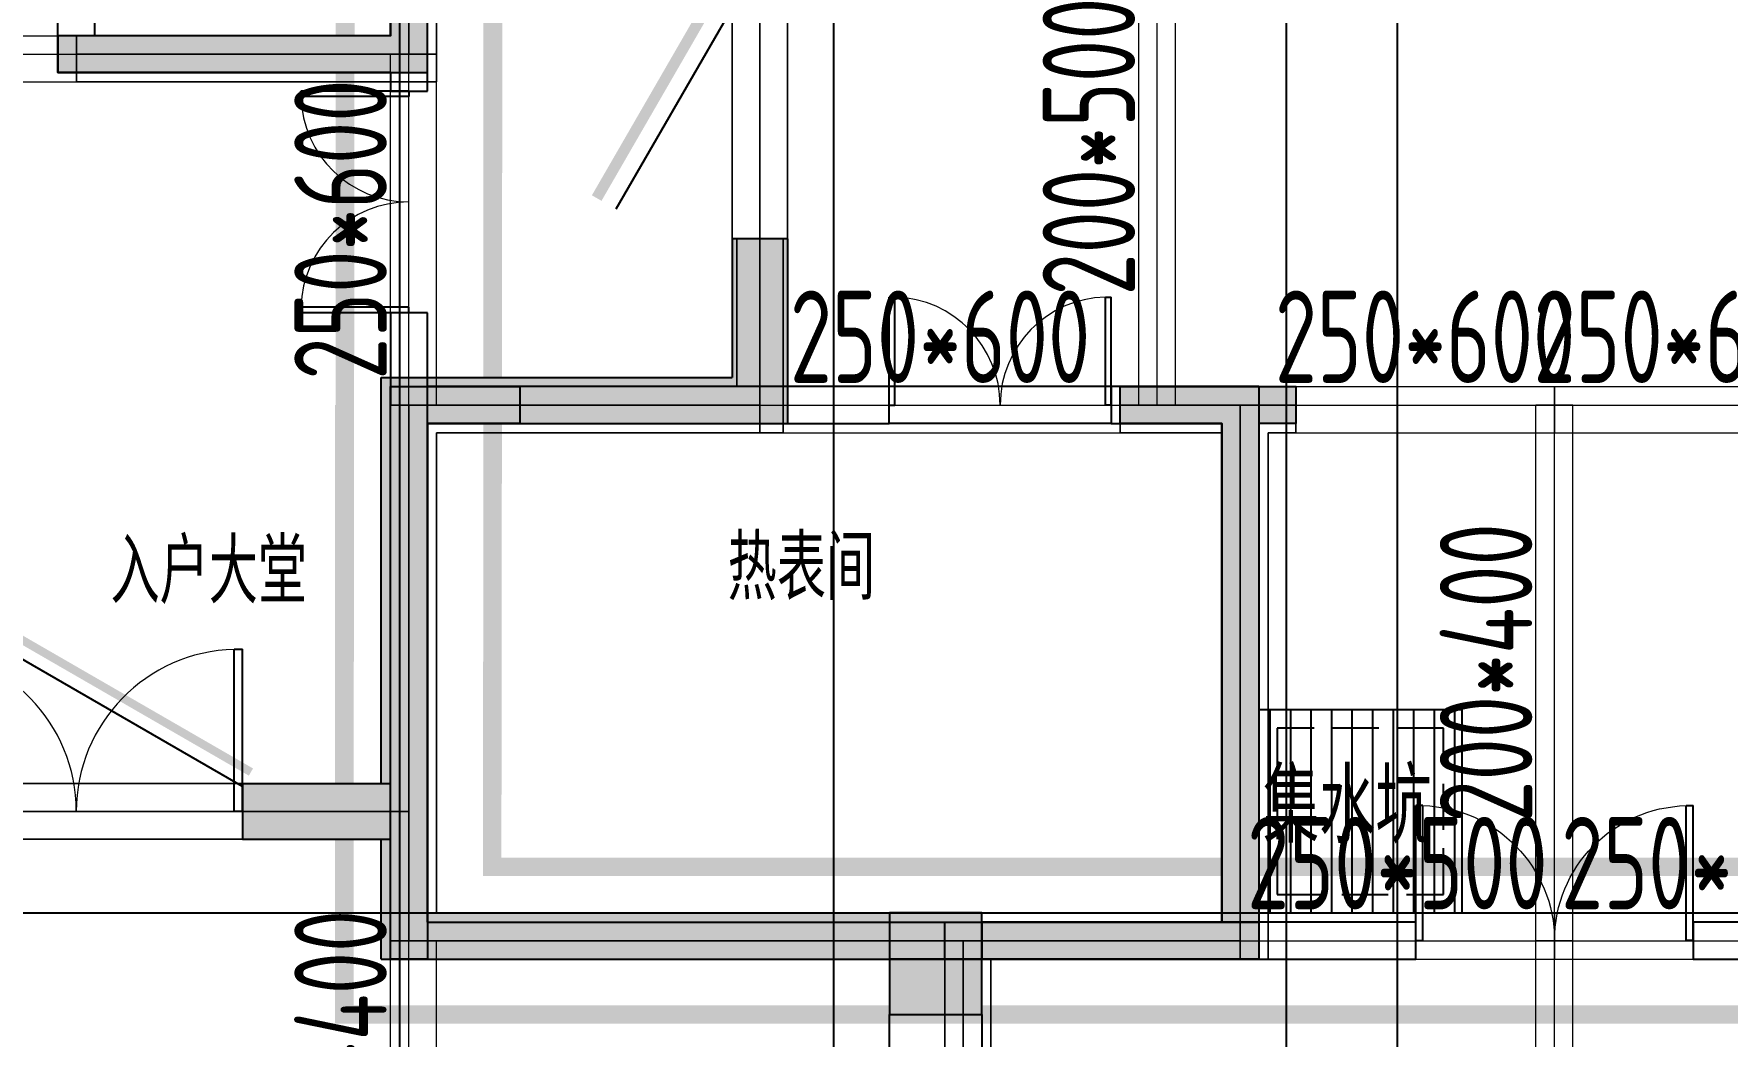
# Model space of a CAD drawing. Extents: x 369444 to 684549, y -549309 to 575337.
# Drawn here: x 575844 to 585009, y 454590 to 460017 of the extents above; entities that cross this region are included whole.
import ezdxf

# ---------------------------------------------------------------- set-up
doc = ezdxf.new("R2010")
doc.units = 0
doc.header["$LTSCALE"] = 1000
doc.header["$MEASUREMENT"] = 0
doc.linetypes.add('__DASH', pattern=[0.35, 0.25, -0.1])
doc.linetypes.add('DASH', pattern=[0.35, 0.25, -0.1])
for name, color, linetype, lineweight, true_color in [('-1-0-1', 7, 'Continuous', 0, 0xc0c0c0), ('-1-1-2', 7, 'Continuous', 0, 0xc0c0c0), ('-2-0-1', 1, 'Continuous', 0, 0xff0000), ('-2-1-2', 9, 'Continuous', 0, 0x808080), ('1-6-1', 7, 'Continuous', 0, 0x55ff55), ('1-6-2', 7, 'Continuous', 0, 0x55ff55), ('12-6-1', 4, 'Continuous', 0, 0x00ffff), ('12-6-2', 4, 'Continuous', 0, 0x00ffff), ('12-6-5', 4, 'Continuous', 0, 0x00ffff)]:
    doc.layers.add(name, color=color, linetype=linetype, lineweight=lineweight, true_color=true_color)
for name, color, linetype in [('A-WALL-HATCH', 8, 'Continuous'), ('COLUMN', 9, 'Continuous'), ('DOTE', 1, 'Continuous'), ('PUB_HATCH', 8, 'Continuous'), ('SURFACE', 6, 'Continuous'), ('WALL', 9, 'Continuous'), ('WINDOW', 4, 'Continuous'), ('房间名称', 72, 'Continuous'), ('砼墙', 151, 'Continuous'), ('防火分区线', 7, 'Continuous'), ('集水坑图层', 125, 'Continuous')]:
    doc.layers.add(name, color=color, linetype=linetype)
doc.styles.add('HNSJY', font='hnsjy-07.shx', dxfattribs={"width": 0.8, "bigfont": 'hnsjy-hz.shx'})
doc.styles.add('yjkcad', font='yjkeng.shx', dxfattribs={"width": 0.7, "height": 250, "bigfont": 'yjkchn.shx'})

# ---------------------------------------------------------------- blocks, each defined once
blk = doc.blocks.new('$DorLib2D$00000002')
for p, q in [((-0.5, 0), (-0.5, 0.4875)), ((-0.475, 0.4875), (-0.5, 0.4875)), ((-0.475, 0), (-0.475, 0.4875)), ((0.475, 0), (0.475, 0.4875)), ((0.475, 0.4875), (0.5, 0.4875)), ((0.5, 0), (0.5, 0.4875)), ((-0.5, 0), (-0.475, 0)), ((0.5, 0), (0.475, 0))]:
    blk.add_line(p, q)
at = {"lineweight": 13}
for centre, start, end in [((-0.4875, 0), 0, 88.5307), ((0.4875, 0), 91.4693, 180)]:
    blk.add_arc(centre, 0.4875, start, end, dxfattribs=at)
blk = doc.blocks.new('_FZH')
blk.add_lwpolyline([(-0.5, -0.5), (0.5, -0.5), (0.5, 0.5), (-0.5, 0.5)], close=True)
at = {"layer": 'PUB_HATCH'}
blk.add_solid([(-0.5, -0.5), (0.5, -0.5), (-0.5, 0.5), (0.5, 0.5)], dxfattribs=at)
blk = doc.blocks.new('$DorLib2D$00000191')
at = {"layer": 'WINDOW', "color": 0}
blk.add_line((-0.5, 0.15), (0.366, 0.65), dxfattribs=at)
at = {"layer": 'WINDOW', "color": 0, "const_width": 0.05}
blk.add_lwpolyline([(-0.55, 0.2366), (0.316, 0.7366)], dxfattribs=at)
blk = doc.blocks.new('$DorLib2D$00000194')
at = {"color": 0}
blk.add_line((-0.5, 0.075), (0.366, 0.575), dxfattribs=at)
at = {"color": 0, "const_width": 0.025}
blk.add_lwpolyline([(-0.525, 0.1183), (0.341, 0.6183)], dxfattribs=at)

msp = doc.modelspace()

# ---------------------------------------------------------------- hatches: boundary and pattern name
at = {"layer": 'A-WALL-HATCH'}
msp.add_hatch(color=256, dxfattribs=at).paths.add_polyline_path([(580474.6, 454707), (580974.6, 454707), (580974.6, 455257), (580474.6, 455257)])
at = {"layer": 'PUB_HATCH'}
for points in [[(579924.6, 457907), (579924.6, 458907), (579624.6, 458907), (579624.6, 458157)], [(577807.9, 455807), (577974.6, 455807), (577974.6, 457907), (577724.6, 458157), (577724.6, 455957)], [(577724.6, 458157), (577974.6, 457907), (579924.6, 457907), (579624.6, 458157)], [(577724.6, 455957), (576974.2, 455957), (576974.2, 455657), (577724.6, 455657), (577807.9, 455807)], [(577724.6, 455007), (577974.6, 455257), (577974.6, 455807), (577807.9, 455807), (577724.6, 455657)], [(577974.6, 455257), (577724.6, 455007), (580724.6, 455007), (580974.6, 455257)], [(580724.6, 455007), (580974.6, 455007), (580974.6, 455257)]]:
    msp.add_hatch(color=256, dxfattribs=at).paths.add_polyline_path(points)
at = {"layer": 'SURFACE'}
h = msp.add_hatch(color=8, dxfattribs=at)
h.dxf.hatch_style = 1
h.paths.add_polyline_path([(575974.5, 460007), (575974.5, 459807), (577974.5, 459807), (577974.5, 460507), (578174.5, 460507), (578174.5, 460907), (577774.5, 460907), (577774.5, 460507), (577774.5, 460007)])
h = msp.add_hatch(color=8, dxfattribs=at)
h.dxf.hatch_style = 1
h.paths.add_polyline_path([(578474.5, 458107), (578474.5, 457907), (577974.5, 457907), (577974.5, 455007), (577774.5, 455007), (577774.5, 458107)])
h = msp.add_hatch(color=8, dxfattribs=at)
h.dxf.hatch_style = 1
h.paths.add_polyline_path([(582274.5, 458107), (582674.5, 458107), (582674.5, 457907), (582474.5, 457907), (582474.5, 455007), (580774.5, 455007), (580774.5, 455207), (582274.5, 455207), (582274.5, 457907), (581724.5, 457907), (581724.5, 458107)])
at = {"layer": 'WINDOW'}
h = msp.add_hatch(dxfattribs=at)
h.set_pattern_fill('ANSI31', color=8, scale=70, angle=45)
h.set_pattern_definition([(90, (262829.13, -154073.47), (-111.125, 2e-14), [])])
h.paths.add_polyline_path([(583574.5, 455257), (582474.5, 455257), (582474.5, 456357), (583574.5, 456357)])

# ---------------------------------------------------------------- linework, layer by layer
at = {"layer": '-1-0-1', "color": 0}
for p in [(576074.3, 459906.9, -3600), (577874.3, 459906.9, -3600), (579774.2, 458907.2, -3600), (577874.3, 458006.9, -3600), (578474.3, 458006.9, -3600), (579774.2, 458006.9, -3600), (581724.3, 458006.9, -3600), (581924.3, 458006.9, -3600), (582374.3, 458006.9, -3600), (582674.3, 458006.9, -3600), (584074.3, 458006.9, -3600), (582374.3, 457056.9, -3600), (577874.3, 455807.2, -3600), (582374.3, 455806.9, -3600), (577874.3, 455106.9, -3600), (580874.3, 455106.9, -3600), (582374.3, 455106.9, -3600), (584074.3, 455106.9, -3600)]:
    msp.add_point(p, dxfattribs=at)
at = {"layer": '-1-1-2', "color": 0}
for p, q in [((576074.3, 459906.9, -3600), (576074.3, 459906.9)), ((577874.3, 459906.9, -3600), (577874.3, 459906.9)), ((579774.2, 458907.2, -3600), (579774.2, 458907.2)), ((577874.3, 458006.9, -3600), (577874.3, 458006.9)), ((578474.3, 458006.9, -3600), (578474.3, 458006.9)), ((579774.2, 458006.9, -3600), (579774.2, 458006.9)), ((581724.3, 458006.9, -3600), (581724.3, 458006.9)), ((581924.3, 458006.9, -3600), (581924.3, 458006.9)), ((582374.3, 458006.9, -3600), (582374.3, 458006.9)), ((582674.3, 458006.9, -3600), (582674.3, 458006.9)), ((584074.3, 458006.9, -3600), (584074.3, 458006.9)), ((582374.3, 457056.9, -3600), (582374.3, 457056.9)), ((577874.3, 455807.2, -3600), (577874.3, 455807.2)), ((582374.3, 455806.9, -3600), (582374.3, 455806.9)), ((577874.3, 455106.9, -3600), (577874.3, 455106.9)), ((580874.3, 455106.9, -3600), (580874.3, 455106.9)), ((582374.3, 455106.9, -3600), (582374.3, 455106.9)), ((584074.3, 455106.9, -3600), (584074.3, 455106.9))]:
    msp.add_line(p, q, dxfattribs=at)
at = {"layer": '-2-0-1', "color": 0}
for p, q in [((577874.3, 459906.9, -3600), (577874.3, 460806.9, -3600)), ((579774.2, 458907.2, -3600), (579774.2, 460806.9, -3600)), ((581924.3, 458006.9, -3600), (581924.3, 460806.9, -3600)), ((574274.3, 459906.9, -3600), (576074.3, 459906.9, -3600)), ((576074.3, 459906.9, -3600), (577874.3, 459906.9, -3600)), ((577874.3, 458006.9, -3600), (577874.3, 459906.9, -3600)), ((579774.2, 458006.9, -3600), (579774.2, 458907.2, -3600)), ((577874.3, 455807.2, -3600), (577874.3, 458006.9, -3600)), ((577874.3, 458006.9, -3600), (578474.3, 458006.9, -3600)), ((578474.3, 458006.9, -3600), (579774.2, 458006.9, -3600)), ((579774.2, 458006.9, -3600), (581724.3, 458006.9, -3600)), ((581724.3, 458006.9, -3600), (581924.3, 458006.9, -3600)), ((581924.3, 458006.9, -3600), (582374.3, 458006.9, -3600)), ((582374.3, 458006.9, -3600), (582674.3, 458006.9, -3600)), ((582374.3, 457056.9, -3600), (582374.3, 458006.9, -3600)), ((582674.3, 458006.9, -3600), (584074.3, 458006.9, -3600)), ((584074.3, 455106.9, -3600), (584074.3, 458006.9, -3600)), ((584074.3, 458006.9, -3600), (585474.3, 458006.9, -3600)), ((582374.3, 455806.9, -3600), (582374.3, 457056.9, -3600)), ((574274.3, 455807.2, -3600), (577874.3, 455807.2, -3600)), ((577874.3, 455106.9, -3600), (577874.3, 455807.2, -3600)), ((582374.3, 455106.9, -3600), (582374.3, 455806.9, -3600)), ((577874.3, 455106.9, -3600), (580874.3, 455106.9, -3600)), ((577874.3, 453806.9, -3600), (577874.3, 455106.9, -3600)), ((580874.3, 455106.9, -3600), (582374.3, 455106.9, -3600)), ((580874.3, 453806.9, -3600), (580874.3, 455106.9, -3600)), ((582374.3, 455106.9, -3600), (584074.3, 455106.9, -3600)), ((584074.3, 455106.9, -3600), (585774.3, 455106.9, -3600)), ((584074.3, 450456.9, -3600), (584074.3, 455106.9, -3600))]:
    msp.add_line(p, q, dxfattribs=at)
at = {"layer": '-2-1-2', "color": 0}
for p, q in [((577874.3, 459906.9), (577874.3, 460806.9)), ((579774.2, 458907.2), (579774.2, 460806.9)), ((581924.3, 458006.9), (581924.3, 460806.9)), ((574274.3, 459906.9), (576074.3, 459906.9)), ((576074.3, 459906.9), (577874.3, 459906.9)), ((577874.3, 458006.9), (577874.3, 459906.9)), ((579774.2, 458006.9), (579774.2, 458907.2)), ((577874.3, 455807.2), (577874.3, 458006.9)), ((577874.3, 458006.9), (578474.3, 458006.9)), ((578474.3, 458006.9), (579774.2, 458006.9)), ((579774.2, 458006.9), (581724.3, 458006.9)), ((581724.3, 458006.9), (581924.3, 458006.9)), ((581924.3, 458006.9), (582374.3, 458006.9)), ((582374.3, 458006.9), (582674.3, 458006.9)), ((582374.3, 457056.9), (582374.3, 458006.9)), ((582674.3, 458006.9), (584074.3, 458006.9)), ((584074.3, 455106.9), (584074.3, 458006.9)), ((584074.3, 458006.9), (585474.3, 458006.9)), ((582374.3, 455806.9), (582374.3, 457056.9)), ((574274.3, 455807.2), (577874.3, 455807.2)), ((577874.3, 455106.9), (577874.3, 455807.2)), ((582374.3, 455106.9), (582374.3, 455806.9)), ((577874.3, 455106.9), (580874.3, 455106.9)), ((577874.3, 453806.9), (577874.3, 455106.9)), ((580874.3, 455106.9), (582374.3, 455106.9)), ((580874.3, 453806.9), (580874.3, 455106.9)), ((582374.3, 455106.9), (584074.3, 455106.9)), ((584074.3, 455106.9), (585774.3, 455106.9)), ((584074.3, 450456.9), (584074.3, 455106.9))]:
    msp.add_line(p, q, dxfattribs=at)
at = {"layer": '1-6-1', "color": 0}
for p, q in [((579624.2, 460906.9, -3600), (579624.2, 458907.2, -3600)), ((579624.2, 458907.2), (579624.2, 460906.9)), ((577774.3, 460806.9, -3600), (577774.3, 460006.9, -3600)), ((577774.3, 460006.9), (577774.3, 460806.9)), ((578024.3, 460806.9), (578024.3, 459756.9)), ((578024.3, 459756.9, -3600), (578024.3, 460806.9, -3600)), ((579924.2, 460656.9), (579924.2, 458907.2)), ((579924.2, 458907.2, -3600), (579924.2, 460656.9, -3600)), ((576074.3, 460006.9, -3600), (576074.3, 460006.9)), ((577774.3, 460006.9, -3600), (576074.3, 460006.9, -3600)), ((576074.3, 460006.9), (577774.3, 460006.9)), ((576074.3, 460006.9, -3600), (576074.3, 459756.9, -3600)), ((576074.3, 460006.9), (576074.3, 460006.9, -3600)), ((576074.3, 459756.9), (576074.3, 460006.9)), ((577774.3, 460006.9), (577774.3, 460006.9, -3600)), ((577774.3, 460006.9, -3600), (577774.3, 460006.9)), ((576074.3, 459756.9), (576074.3, 459756.9, -3600)), ((578024.3, 459756.9), (576074.3, 459756.9)), ((576074.3, 459756.9, -3600), (578024.3, 459756.9, -3600)), ((576074.3, 459756.9, -3600), (576074.3, 459756.9)), ((578024.3, 459756.9, -3600), (578024.3, 459756.9)), ((578024.3, 459756.9), (578024.3, 459756.9, -3600)), ((579624.2, 458907.2, -3600), (579624.2, 458907.2)), ((579649.2, 458907.2, -3600), (579649.2, 458106.9, -3600)), ((579649.2, 458907.2), (579649.2, 458907.2, -3600)), ((579649.2, 458106.9), (579649.2, 458907.2)), ((579899.2, 458907.2), (579899.2, 457856.9)), ((579899.2, 458907.2, -3600), (579899.2, 458907.2)), ((579899.2, 457856.9, -3600), (579899.2, 458907.2, -3600)), ((579924.2, 458907.2), (579924.2, 458907.2, -3600)), ((577774.3, 458106.9, -8700), (577774.3, 455957.2, -8700)), ((577774.3, 458106.9, -5100), (577774.3, 458106.9, -8700)), ((577774.3, 455957.2, -5100), (577774.3, 458106.9, -5100)), ((577774.3, 458106.9, -3600), (577774.3, 458106.9)), ((578474.3, 458106.9, -3600), (577774.3, 458106.9, -3600)), ((577774.3, 458106.9), (578474.3, 458106.9)), ((578474.3, 458106.9, -3600), (578474.3, 458106.9)), ((579649.2, 458106.9, -3600), (578474.3, 458106.9, -3600)), ((578474.3, 458106.9), (579649.2, 458106.9)), ((578474.3, 458106.9), (578474.3, 458106.9, -3600)), ((579649.2, 458106.9, -3600), (579649.2, 458106.9)), ((579649.2, 458106.9), (579649.2, 458106.9, -3600)), ((581724.3, 458106.9, -3600), (581724.3, 458106.9)), ((581924.3, 458106.9, -3600), (581724.3, 458106.9, -3600)), ((581724.3, 458106.9), (581924.3, 458106.9)), ((581724.3, 458106.9, -3600), (581724.3, 457856.9, -3600)), ((581724.3, 458106.9), (581724.3, 458106.9, -3600)), ((581724.3, 457856.9), (581724.3, 458106.9)), ((581924.3, 458106.9, -3600), (581924.3, 458106.9)), ((582374.3, 458106.9, -3600), (581924.3, 458106.9, -3600)), ((581924.3, 458106.9), (582374.3, 458106.9)), ((581924.3, 458106.9), (581924.3, 458106.9, -3600)), ((582374.3, 458106.9), (582374.3, 458106.9, -3600)), ((582374.3, 458106.9, -3600), (582374.3, 458106.9)), ((582674.3, 458106.9, -3600), (582374.3, 458106.9, -3600)), ((582374.3, 458106.9), (582674.3, 458106.9)), ((582674.3, 458106.9), (582674.3, 458106.9, -3600)), ((582674.3, 458106.9, -3600), (582674.3, 458106.9)), ((582674.3, 457856.9, -3600), (582674.3, 458106.9, -3600)), ((582674.3, 458106.9), (582674.3, 457856.9)), ((578024.3, 457856.9, -5100), (578024.3, 455807.2, -5100)), ((578024.3, 457856.9, -8700), (578024.3, 457856.9, -5100)), ((578024.3, 455807.2, -8700), (578024.3, 457856.9, -8700)), ((578024.3, 457856.9), (578024.3, 457856.9, -3600)), ((578474.3, 457856.9), (578024.3, 457856.9)), ((578024.3, 457856.9, -3600), (578474.3, 457856.9, -3600)), ((578474.3, 457856.9), (578474.3, 457856.9, -3600)), ((579899.2, 457856.9), (578474.3, 457856.9)), ((578474.3, 457856.9, -3600), (579899.2, 457856.9, -3600)), ((578474.3, 457856.9, -3600), (578474.3, 457856.9)), ((579899.2, 457856.9), (579899.2, 457856.9, -3600)), ((579899.2, 457856.9, -3600), (579899.2, 457856.9)), ((581724.3, 457856.9), (581724.3, 457856.9, -3600)), ((581924.3, 457856.9), (581724.3, 457856.9)), ((581724.3, 457856.9, -3600), (581924.3, 457856.9, -3600)), ((581724.3, 457856.9, -3600), (581724.3, 457856.9)), ((581924.3, 457856.9), (581924.3, 457856.9, -3600)), ((582274.3, 457856.9), (581924.3, 457856.9)), ((581924.3, 457856.9, -3600), (582274.3, 457856.9, -3600)), ((581924.3, 457856.9, -3600), (581924.3, 457856.9)), ((582274.3, 457856.9, -3600), (582274.3, 457856.9)), ((582274.3, 457856.9, -3600), (582274.3, 457056.9, -3600)), ((582274.3, 457856.9), (582274.3, 457856.9, -3600)), ((582274.3, 457056.9), (582274.3, 457856.9)), ((582524.3, 457856.9), (582524.3, 457856.9, -3600)), ((582674.3, 457856.9), (582524.3, 457856.9)), ((582524.3, 457856.9, -3600), (582674.3, 457856.9, -3600)), ((582524.3, 457856.9), (582524.3, 457056.9)), ((582524.3, 457856.9, -3600), (582524.3, 457856.9)), ((582524.3, 457056.9, -3600), (582524.3, 457856.9, -3600)), ((582674.3, 457856.9, -3600), (582674.3, 457856.9)), ((582674.3, 457856.9), (582674.3, 457856.9, -3600)), ((582274.3, 457056.9, -3600), (582274.3, 455806.9, -3600)), ((582274.3, 457056.9), (582274.3, 457056.9, -3600)), ((582274.3, 455806.9), (582274.3, 457056.9)), ((582274.3, 457056.9, -3600), (582274.3, 457056.9)), ((582524.3, 457056.9), (582524.3, 455806.9)), ((582524.3, 457056.9, -3600), (582524.3, 457056.9)), ((582524.3, 455806.9, -3600), (582524.3, 457056.9, -3600)), ((582524.3, 457056.9), (582524.3, 457056.9, -3600)), ((577774.3, 455957.2, -3600), (574124.3, 455957.2, -3600)), ((574124.3, 455957.2), (577774.3, 455957.2)), ((577774.3, 455957.2), (577774.3, 455957.2, -3600)), ((577774.3, 455957.2, -8700), (577774.3, 455957.2, -5100)), ((578024.3, 455807.2, -5100), (578024.3, 455807.2, -8700)), ((578024.3, 455807.2), (578024.3, 455256.9)), ((578024.3, 455807.2, -3600), (578024.3, 455807.2)), ((578024.3, 455256.9, -3600), (578024.3, 455807.2, -3600)), ((582274.3, 455806.9, -3600), (582274.3, 455806.9)), ((582274.3, 455806.9, -3600), (582274.3, 455256.9, -3600)), ((582274.3, 455806.9), (582274.3, 455806.9, -3600)), ((582274.3, 455256.9), (582274.3, 455806.9)), ((582524.3, 455806.9), (582524.3, 455806.9, -3600)), ((582524.3, 455806.9), (582524.3, 455006.9)), ((582524.3, 455806.9, -3600), (582524.3, 455806.9)), ((582524.3, 455006.9, -3600), (582524.3, 455806.9, -3600)), ((577774.3, 455657.2), (574424.3, 455657.2)), ((574424.3, 455657.2, -3600), (577774.3, 455657.2, -3600)), ((577774.3, 455657.2, -3600), (577774.3, 455657.2)), ((577774.3, 455657.2, -3600), (577774.3, 455006.9, -3600)), ((577774.3, 455657.2), (577774.3, 455657.2, -3600)), ((577774.3, 455006.9), (577774.3, 455657.2)), ((578024.3, 455256.9, -3600), (578024.3, 455256.9)), ((580874.3, 455256.9, -3600), (578024.3, 455256.9, -3600)), ((578024.3, 455256.9), (580874.3, 455256.9)), ((578024.3, 455256.9), (578024.3, 455256.9, -3600)), ((580874.3, 455256.9), (580874.3, 455256.9, -3600)), ((580874.3, 455256.9, -3600), (580874.3, 455256.9)), ((582274.3, 455256.9, -3600), (580874.3, 455256.9, -3600)), ((580874.3, 455256.9), (582274.3, 455256.9)), ((582274.3, 455256.9), (582274.3, 455256.9, -3600)), ((582274.3, 455256.9, -3600), (582274.3, 455256.9)), ((577774.3, 455006.9), (577774.3, 455006.9, -3600)), ((580774.3, 455006.9), (577774.3, 455006.9)), ((577774.3, 455006.9, -3600), (580774.3, 455006.9, -3600)), ((577774.3, 455006.9, -3600), (577774.3, 455006.9)), ((580774.3, 455006.9, -3600), (580774.3, 453806.9, -3600)), ((580774.3, 455006.9), (580774.3, 455006.9, -3600)), ((580774.3, 453806.9), (580774.3, 455006.9)), ((580774.3, 455006.9, -3600), (580774.3, 455006.9)), ((581024.3, 455006.9), (581024.3, 453806.9)), ((581024.3, 455006.9, -3600), (581024.3, 455006.9)), ((581024.3, 453806.9, -3600), (581024.3, 455006.9, -3600)), ((581024.3, 455006.9), (581024.3, 455006.9, -3600)), ((582524.3, 455006.9), (581024.3, 455006.9)), ((581024.3, 455006.9, -3600), (582524.3, 455006.9, -3600)), ((582524.3, 455006.9, -3600), (582524.3, 455006.9)), ((582524.3, 455006.9), (582524.3, 455006.9, -3600))]:
    msp.add_line(p, q, dxfattribs=at)
at = {"layer": '1-6-2', "color": 0}
for p, q in [((577874.3, 460806.9), (577874.3, 459906.9)), ((577874.3, 459906.9, -3600), (577874.3, 460806.9, -3600)), ((579774.2, 460806.9), (579774.2, 458907.2)), ((579774.2, 458907.2, -3600), (579774.2, 460806.9, -3600)), ((576074.3, 459906.9), (576074.3, 459906.9, -3600)), ((577874.3, 459906.9), (576074.3, 459906.9)), ((576074.3, 459906.9, -3600), (577874.3, 459906.9, -3600)), ((577874.3, 459906.9, -3600), (577874.3, 459906.9)), ((577874.3, 459906.9), (577874.3, 459906.9, -3600)), ((579774.2, 458907.2), (579774.2, 458006.9)), ((579774.2, 458907.2, -3600), (579774.2, 458907.2)), ((579774.2, 458006.9, -3600), (579774.2, 458907.2, -3600)), ((579774.2, 458907.2), (579774.2, 458907.2, -3600)), ((577874.3, 458006.9, -5100), (577874.3, 455807.2, -5100)), ((577874.3, 458006.9, -8700), (577874.3, 458006.9, -5100)), ((577874.3, 455807.2, -8700), (577874.3, 458006.9, -8700)), ((577874.3, 458006.9), (577874.3, 458006.9, -3600)), ((578474.3, 458006.9), (577874.3, 458006.9)), ((577874.3, 458006.9, -3600), (578474.3, 458006.9, -3600)), ((578474.3, 458006.9), (578474.3, 458006.9, -3600)), ((579774.2, 458006.9), (578474.3, 458006.9)), ((578474.3, 458006.9, -3600), (579774.2, 458006.9, -3600)), ((578474.3, 458006.9, -3600), (578474.3, 458006.9)), ((579774.2, 458006.9), (579774.2, 458006.9, -3600)), ((579774.2, 458006.9, -3600), (579774.2, 458006.9)), ((581724.3, 458006.9), (581724.3, 458006.9, -3600)), ((581924.3, 458006.9), (581724.3, 458006.9)), ((581724.3, 458006.9, -3600), (581924.3, 458006.9, -3600)), ((581924.3, 458006.9), (581924.3, 458006.9, -3600)), ((582374.3, 458006.9), (581924.3, 458006.9)), ((581924.3, 458006.9, -3600), (582374.3, 458006.9, -3600)), ((581924.3, 458006.9, -3600), (581924.3, 458006.9)), ((582374.3, 458006.9, -3600), (582374.3, 458006.9)), ((582374.3, 458006.9), (582374.3, 458006.9, -3600)), ((582674.3, 458006.9), (582374.3, 458006.9)), ((582374.3, 458006.9, -3600), (582674.3, 458006.9, -3600)), ((582374.3, 458006.9), (582374.3, 457056.9)), ((582374.3, 458006.9, -3600), (582374.3, 458006.9)), ((582374.3, 457056.9, -3600), (582374.3, 458006.9, -3600)), ((582674.3, 458006.9, -3600), (582674.3, 458006.9)), ((582374.3, 457056.9), (582374.3, 455806.9)), ((582374.3, 457056.9, -3600), (582374.3, 457056.9)), ((582374.3, 455806.9, -3600), (582374.3, 457056.9, -3600)), ((582374.3, 457056.9), (582374.3, 457056.9, -3600)), ((577874.3, 455807.2), (574274.3, 455807.2)), ((574274.3, 455807.2, -3600), (577874.3, 455807.2, -3600)), ((577874.3, 455807.2, -3600), (577874.3, 455807.2)), ((577874.3, 455807.2, -5100), (577874.3, 455807.2, -8700)), ((577874.3, 455807.2), (577874.3, 455106.9)), ((577874.3, 455807.2, -3600), (577874.3, 455807.2)), ((577874.3, 455106.9, -3600), (577874.3, 455807.2, -3600)), ((582374.3, 455806.9), (582374.3, 455806.9, -3600)), ((582374.3, 455806.9), (582374.3, 455106.9)), ((582374.3, 455806.9, -3600), (582374.3, 455806.9)), ((582374.3, 455106.9, -3600), (582374.3, 455806.9, -3600)), ((577874.3, 455106.9), (577874.3, 455106.9, -3600)), ((580874.3, 455106.9), (577874.3, 455106.9)), ((577874.3, 455106.9, -3600), (580874.3, 455106.9, -3600)), ((577874.3, 455106.9), (577874.3, 455106.9, -3600)), ((580874.3, 455106.9), (580874.3, 453806.9)), ((580874.3, 455106.9, -3600), (580874.3, 455106.9)), ((580874.3, 453806.9, -3600), (580874.3, 455106.9, -3600)), ((580874.3, 455106.9, -3600), (580874.3, 455106.9)), ((580874.3, 455106.9), (580874.3, 455106.9, -3600)), ((582374.3, 455106.9), (580874.3, 455106.9)), ((580874.3, 455106.9, -3600), (582374.3, 455106.9, -3600)), ((582374.3, 455106.9, -3600), (582374.3, 455106.9)), ((582374.3, 455106.9), (582374.3, 455106.9, -3600))]:
    msp.add_line(p, q, dxfattribs=at)
at = {"layer": '12-6-1', "color": 0}
for p, q in [((581824.3, 458006.9), (581824.3, 460806.9)), ((581824.3, 458006.9, -500), (581824.3, 460806.9, -500)), ((582024.3, 458006.9), (582024.3, 460806.9)), ((582024.3, 458006.9, -500), (582024.3, 460806.9, -500)), ((574274.3, 460006.9), (576074.3, 460006.9)), ((574274.3, 460006.9, -400), (576074.3, 460006.9, -400)), ((576074.3, 460006.9), (576074.3, 459756.9)), ((576074.3, 460006.9, -400), (576074.3, 460006.9)), ((576074.3, 459756.9, -400), (576074.3, 460006.9, -400)), ((577774.3, 459906.9), (578024.3, 459906.9)), ((577774.3, 459906.9, -600), (577774.3, 459906.9)), ((578024.3, 459906.9, -600), (577774.3, 459906.9, -600)), ((577774.3, 458006.9), (577774.3, 459906.9)), ((577774.3, 458006.9, -600), (577774.3, 459906.9, -600)), ((578024.3, 459906.9), (578024.3, 459906.9, -600)), ((578024.3, 458006.9), (578024.3, 459906.9)), ((578024.3, 458006.9, -600), (578024.3, 459906.9, -600)), ((574274.3, 459756.9), (576074.3, 459756.9)), ((574274.3, 459756.9, -400), (576074.3, 459756.9, -400)), ((576074.3, 459756.9), (576074.3, 459756.9, -400)), ((579774.2, 458106.9, -5100), (579774.2, 457856.9, -5100)), ((579774.2, 458106.9, -5700), (579774.2, 458106.9, -5100)), ((579774.2, 457856.9, -5700), (579774.2, 458106.9, -5700)), ((579774.2, 458106.9, -5100), (581724.3, 458106.9, -5100)), ((579774.2, 458106.9, -5700), (581724.3, 458106.9, -5700)), ((581724.3, 458106.9, -5100), (581724.3, 457856.9, -5100)), ((581724.3, 458106.9, -5700), (581724.3, 458106.9, -5100)), ((581724.3, 457856.9, -5700), (581724.3, 458106.9, -5700)), ((582674.3, 458106.9), (582674.3, 457856.9)), ((582674.3, 458106.9, -600), (582674.3, 458106.9)), ((582674.3, 457856.9, -600), (582674.3, 458106.9, -600)), ((582674.3, 458106.9), (584074.3, 458106.9)), ((582674.3, 458106.9, -600), (584074.3, 458106.9, -600)), ((584074.3, 458106.9), (584074.3, 457856.9)), ((584074.3, 458106.9, -600), (584074.3, 458106.9)), ((584074.3, 457856.9, -600), (584074.3, 458106.9, -600)), ((584074.3, 458106.9), (584074.3, 457856.9)), ((584074.3, 458106.9, -600), (584074.3, 458106.9)), ((584074.3, 457856.9, -600), (584074.3, 458106.9, -600)), ((584074.3, 458106.9), (585474.3, 458106.9)), ((584074.3, 458106.9, -600), (585474.3, 458106.9, -600)), ((577774.3, 458006.9), (578024.3, 458006.9)), ((577774.3, 458006.9, -600), (577774.3, 458006.9)), ((578024.3, 458006.9, -600), (577774.3, 458006.9, -600)), ((578024.3, 458006.9), (578024.3, 458006.9, -600)), ((581824.3, 458006.9), (582024.3, 458006.9)), ((581824.3, 458006.9, -500), (581824.3, 458006.9)), ((582024.3, 458006.9, -500), (581824.3, 458006.9, -500)), ((582024.3, 458006.9), (582024.3, 458006.9, -500)), ((583974.3, 458006.9), (584174.3, 458006.9)), ((583974.3, 458006.9, -400), (583974.3, 458006.9)), ((584174.3, 458006.9, -400), (583974.3, 458006.9, -400)), ((583974.3, 455106.9), (583974.3, 458006.9)), ((583974.3, 455106.9, -400), (583974.3, 458006.9, -400)), ((584174.3, 458006.9), (584174.3, 458006.9, -400)), ((584174.3, 455106.9), (584174.3, 458006.9)), ((584174.3, 455106.9, -400), (584174.3, 458006.9, -400)), ((579774.2, 457856.9, -5100), (579774.2, 457856.9, -5700)), ((579774.2, 457856.9, -5100), (581724.3, 457856.9, -5100)), ((579774.2, 457856.9, -5700), (581724.3, 457856.9, -5700)), ((581724.3, 457856.9, -5100), (581724.3, 457856.9, -5700)), ((582674.3, 457856.9), (582674.3, 457856.9, -600)), ((582674.3, 457856.9), (584074.3, 457856.9)), ((582674.3, 457856.9, -600), (584074.3, 457856.9, -600)), ((584074.3, 457856.9), (584074.3, 457856.9, -600)), ((584074.3, 457856.9), (584074.3, 457856.9, -600)), ((584074.3, 457856.9), (585474.3, 457856.9)), ((584074.3, 457856.9, -600), (585474.3, 457856.9, -600)), ((582374.3, 455256.9), (582374.3, 455006.9)), ((582374.3, 455256.9, -500), (582374.3, 455256.9)), ((582374.3, 455006.9, -500), (582374.3, 455256.9, -500)), ((582374.3, 455256.9), (584074.3, 455256.9)), ((582374.3, 455256.9, -500), (584074.3, 455256.9, -500)), ((584074.3, 455256.9), (584074.3, 455006.9)), ((584074.3, 455256.9, -500), (584074.3, 455256.9)), ((584074.3, 455006.9, -500), (584074.3, 455256.9, -500)), ((584074.3, 455256.9), (585774.3, 455256.9)), ((584074.3, 455256.9, -500), (585774.3, 455256.9, -500)), ((584074.3, 455256.9), (584074.3, 455006.9)), ((584074.3, 455256.9, -500), (584074.3, 455256.9)), ((584074.3, 455006.9, -500), (584074.3, 455256.9, -500)), ((577774.3, 455106.9, -5100), (578024.3, 455106.9, -5100)), ((577774.3, 455106.9, -5500), (577774.3, 455106.9, -5100)), ((578024.3, 455106.9, -5500), (577774.3, 455106.9, -5500)), ((577774.3, 453806.9, -5100), (577774.3, 455106.9, -5100)), ((577774.3, 453806.9, -5500), (577774.3, 455106.9, -5500)), ((578024.3, 455106.9, -5100), (578024.3, 455106.9, -5500)), ((578024.3, 453806.9, -5100), (578024.3, 455106.9, -5100)), ((578024.3, 453806.9, -5500), (578024.3, 455106.9, -5500)), ((583974.3, 455106.9), (584174.3, 455106.9)), ((583974.3, 455106.9, -400), (583974.3, 455106.9)), ((584174.3, 455106.9, -400), (583974.3, 455106.9, -400)), ((583974.3, 455106.9), (584174.3, 455106.9)), ((583974.3, 455106.9, -400), (583974.3, 455106.9)), ((584174.3, 455106.9, -400), (583974.3, 455106.9, -400)), ((583974.3, 450456.9), (583974.3, 455106.9)), ((583974.3, 450456.9, -400), (583974.3, 455106.9, -400)), ((584174.3, 455106.9), (584174.3, 455106.9, -400)), ((584174.3, 455106.9), (584174.3, 455106.9, -400)), ((584174.3, 450456.9), (584174.3, 455106.9)), ((584174.3, 450456.9, -400), (584174.3, 455106.9, -400)), ((582374.3, 455006.9), (582374.3, 455006.9, -500)), ((582374.3, 455006.9), (584074.3, 455006.9)), ((582374.3, 455006.9, -500), (584074.3, 455006.9, -500)), ((584074.3, 455006.9), (584074.3, 455006.9, -500)), ((584074.3, 455006.9), (585774.3, 455006.9)), ((584074.3, 455006.9, -500), (585774.3, 455006.9, -500)), ((584074.3, 455006.9), (584074.3, 455006.9, -500))]:
    msp.add_line(p, q, dxfattribs=at)
at = {"layer": '12-6-2', "color": 0}
for p, q in [((581924.3, 458006.9), (581924.3, 460806.9)), ((574274.3, 459906.9), (576074.3, 459906.9)), ((577874.3, 458006.9), (577874.3, 459906.9)), ((579774.2, 458006.9, -5100), (581724.3, 458006.9, -5100)), ((582674.3, 458006.9), (584074.3, 458006.9)), ((584074.3, 455106.9), (584074.3, 458006.9)), ((584074.3, 458006.9), (585474.3, 458006.9)), ((577874.3, 453806.9, -5100), (577874.3, 455106.9, -5100)), ((582374.3, 455106.9), (584074.3, 455106.9)), ((584074.3, 455106.9), (585774.3, 455106.9)), ((584074.3, 450456.9), (584074.3, 455106.9))]:
    msp.add_line(p, q, dxfattribs=at)
at = {"layer": 'COLUMN', "color": 8}
for p, q in [((580974.6, 455257), (580474.6, 455257)), ((580474.6, 455257), (580474.6, 454707)), ((580974.6, 454707), (580974.6, 455257)), ((580474.6, 454707), (580974.6, 454707))]:
    msp.add_line(p, q, dxfattribs=at)
at = {"layer": 'DOTE', "color": 8}
for p, q in [((577824.5, 261807), (577824.5, 476704.8)), ((580174.5, 59364.2), (580174.5, 476704.8)), ((582624.5, 59364.2), (582624.5, 476704.8)), ((583224.5, 261807), (583224.5, 476704.8))]:
    msp.add_line(p, q, dxfattribs=at)
at = {"layer": 'DOTE', "color": 8, "lineweight": -2}
msp.add_line((377844.4, 455257), (624570.9, 455257), dxfattribs=at)
at = {"layer": 'WALL'}
for p, q in [((575974.5, 459807), (575974.5, 460907)), ((576174.5, 460007), (576174.5, 460807)), ((577774.5, 460007), (577774.5, 460807)), ((577974.5, 459907), (577974.5, 460707)), ((577774.5, 460007), (576174.5, 460007)), ((577974.5, 459707), (577974.5, 459907)), ((577774.5, 459807), (575974.5, 459807)), ((577774.5, 459807), (577774.5, 459707)), ((577774.5, 459707), (577974.5, 459707)), ((579924.6, 458907), (579624.6, 458907)), ((579624.6, 458907), (579624.6, 458157)), ((579924.6, 457907), (579924.6, 458907)), ((577974.5, 458507), (577774.5, 458507)), ((577774.5, 458507), (577774.5, 458007)), ((577974.5, 458007), (577974.5, 458507)), ((577724.6, 455957), (577724.6, 458157)), ((577724.6, 458157), (579624.6, 458157)), ((580474.5, 458107), (577974.5, 458107)), ((580474.5, 457907), (580474.5, 458107)), ((582474.5, 458107), (581674.5, 458107)), ((581674.5, 458107), (581674.5, 457907)), ((582474.5, 458107), (582474.5, 455207)), ((577774.5, 455957), (577774.5, 458007)), ((577974.5, 455857), (577974.5, 458007)), ((577974.5, 457907), (580474.5, 457907)), ((577974.6, 455807), (577974.6, 457907)), ((577974.6, 457907), (579924.6, 457907)), ((581674.5, 457907), (582274.5, 457907)), ((582274.5, 457907), (582274.5, 455207)), ((577774.5, 455957), (576974.1, 455957)), ((576974.1, 455957), (576974.1, 455657)), ((577724.6, 455957), (576974.2, 455957)), ((576974.2, 455957), (576974.2, 455657)), ((577974.5, 455207), (577974.5, 455857)), ((577974.6, 455257), (577974.6, 455807)), ((576974.1, 455657), (577774.5, 455657)), ((576974.2, 455657), (577724.6, 455657)), ((577724.6, 455007), (577724.6, 455657)), ((577774.5, 455007), (577774.5, 455657)), ((577974.6, 455257), (580974.6, 455257)), ((580974.6, 455007), (580974.6, 455257)), ((577974.5, 455207), (582474.5, 455207)), ((583325, 455207), (580974.6, 455207)), ((580974.6, 455207), (580974.6, 455007)), ((582474.5, 455207), (582474.5, 455007)), ((583325, 455007), (583325, 455207)), ((590174.6, 455207), (584825, 455207)), ((584825, 455207), (584825, 455007)), ((577724.6, 455007), (580724.6, 455007)), ((577774.5, 455007), (582474.5, 455007)), ((580974.6, 455007), (583325, 455007)), ((584825, 455007), (590374.6, 455007))]:
    msp.add_line(p, q, dxfattribs=at)
at = {"layer": 'WINDOW'}
for p, q in [((581674.5, 458107), (580474.5, 458107)), ((581674.5, 457907), (580474.5, 457907))]:
    msp.add_line(p, q, dxfattribs=at)
at = {"layer": 'WINDOW', "elevation": 0}
msp.add_lwpolyline([(580974.6, 453707), (580474.6, 453707), (580474.6, 454707), (580974.6, 454707)], close=True, dxfattribs=at)
at = {"layer": '砼墙', "color": 8, "ltscale": 1}
for points in [[(575974.5, 460007), (575974.5, 459807), (577974.5, 459807), (577974.5, 460507), (578174.5, 460507), (578174.5, 460907), (577774.5, 460907), (577774.5, 460507), (577774.5, 460007)], [(578474.5, 458107), (578474.5, 457907), (577974.5, 457907), (577974.5, 455007), (577774.5, 455007), (577774.5, 458107)]]:
    msp.add_lwpolyline(points, close=True, dxfattribs=at)
for points in [[(582274.5, 458107), (582674.5, 458107), (582674.5, 457907), (582474.5, 457907), (582474.5, 455007), (580774.5, 455007), (580774.5, 455207), (582274.5, 455207), (582274.5, 457907), (581724.5, 457907)], [(581724.5, 457907), (581724.5, 458107), (582274.5, 458107)]]:
    msp.add_lwpolyline(points, dxfattribs=at)
at = {"layer": '防火分区线', "color": 6, "linetype": 'DASH', "ltscale": 8, "const_width": 100}
for points in [[(537624.5, 406656.8), (537614.5, 450606.9), (537814.5, 450606.9), (537814.5, 455456.9), (540724.5, 455456.9), (540724.5, 457707), (545724.5, 457706.9), (545724.5, 462056.9), (551524.5, 462056.9), (551524.5, 459807), (563374.5, 459807), (563374.5, 456006.9), (573874.5, 456006.9), (573874.5, 461907), (572074.5, 461907), (572074.5, 467806.9), (581524.5, 467806.9), (581524.5, 460356.9), (578327.6, 460356.9), (578327.6, 457620.8)], [(538614.5, 454656.9), (541524.5, 454656.9), (541524.5, 456907), (546524.5, 456906.9), (546524.5, 461256.9), (550724.5, 461256.9), (550724.5, 459007), (562574.5, 459007), (562574.5, 455206.9), (574674.5, 455206.9), (574674.5, 462707), (572874.5, 462707), (572874.5, 467006.9), (580724.5, 467006.9), (580724.5, 461156.9), (577527.6, 461156.9), (577527.6, 458393.1)], [(577524.5, 458007), (577524.5, 454706.9), (590674.5, 454706.9), (590674.5, 455406.9), (593524.5, 455406.9), (593524.5, 453706.9), (598124.5, 453706.9), (598124.5, 456454.8)], [(578324.5, 455506.9), (589874.5, 455506.9), (589874.5, 456206.9), (594324.5, 456206.9), (594324.5, 454506.9), (597324.5, 454506.9), (597324.5, 456608.9)]]:
    msp.add_lwpolyline(points, dxfattribs=at)
at = {"layer": '防火分区线', "color": 3, "linetype": 'DASH', "ltscale": 8, "const_width": 100}
for points in [[(589874.5, 455506.9), (578325, 455506.9), (578330.2, 460357), (581524.5, 460356.9), (581524.5, 467806.9), (572074.5, 467806.9), (572074.5, 461907), (573874.5, 461907), (573874.5, 456006.9), (563374.5, 456006.9), (563374.5, 459807), (551524.5, 459807), (551524.5, 462056.9), (545724.5, 462056.9), (545724.5, 457706.9), (540724.5, 457707)], [(590674.5, 454706.9), (577524.1, 454706.9), (577531.1, 461157), (580724.5, 461156.9), (580724.5, 467006.9), (572874.5, 467006.9), (572874.5, 462707), (574674.5, 462707), (574674.5, 455206.9), (562574.5, 455206.9), (562574.5, 459007), (550724.5, 459007), (550724.5, 461256.9), (546524.5, 461256.9), (546524.5, 456906.9), (541524.5, 456907), (541524.5, 454656.9), (537464.5, 454656.9)]]:
    msp.add_lwpolyline(points, dxfattribs=at)
at = {"layer": '集水坑图层', "elevation": 0}
msp.add_lwpolyline([(582474.5, 455257), (583574.5, 455257), (583574.5, 456357), (582474.5, 456357)], close=True, dxfattribs=at)
at = {"layer": '集水坑图层', "linetype": '__DASH', "elevation": 0}
msp.add_lwpolyline([(582574.5, 455357), (583474.5, 455357), (583474.5, 456257), (582574.5, 456257)], close=True, dxfattribs=at)

# ---------------------------------------------------------------- block references
at = {"layer": 'WALL', "xscale": 500, "yscale": 299.9984374046326, "zscale": 299.9984374046326, "rotation": 180}
msp.add_blockref('_FZH', (580724.6, 454857, -8100), dxfattribs=at)
at = {"layer": 'WINDOW', "yscale": 1200, "rotation": 90}
for name, p, xscale, zscale in [('$DorLib2D$00000191', (579774.6, 459507), -1200, -1200), ('$DorLib2D$00000002', (577874.5, 459107), 1200, 1200)]:
    msp.add_blockref(name, p, dxfattribs=dict(at, xscale=xscale, zscale=zscale))
at = {"layer": 'WINDOW'}
for name, p, xscale, yscale, zscale in [('$DorLib2D$00000002', (581074.5, 458007), 1200, 1200, -1200), ('$DorLib2D$00000194', (576074.2, 455807), -1800, 1800, 1800), ('$DorLib2D$00000002', (576074.1, 455807), 1800, 1800, 1800), ('$DorLib2D$00000002', (584075, 455107), -1500, 1500, -1500)]:
    msp.add_blockref(name, p, dxfattribs=dict(at, xscale=xscale, yscale=yscale, zscale=zscale))

# ---------------------------------------------------------------- texts
at = {"layer": '12-6-5', "color": 0, "char_height": 500, "attachment_point": 8, "rotation": 90, "style": 'yjkcad'}
for s, insert in [('200*500', (581804.3, 459406.9)), ('250*600', (577754.3, 458956.9)), ('200*400', (583954.3, 456556.9)), ('250*400', (577754.3, 454456.9))]:
    msp.add_mtext(s, dxfattribs=dict(at, insert=insert))
at = {"layer": '12-6-5', "color": 0, "char_height": 500, "attachment_point": 8, "style": 'yjkcad'}
for s, insert in [('250*600', (580749.3, 458126.9)), ('250*600', (583374.3, 458126.9)), ('250*600', (584774.3, 458126.9)), ('250*500', (583224.3, 455276.9)), ('250*500', (584924.3, 455276.9))]:
    msp.add_mtext(s, dxfattribs=dict(at, insert=insert))
at = {"layer": '房间名称', "style": 'HNSJY', "width": 0.8}
for s, p in [('热表间 ', (579599.7, 456951.8, 0)), ('入户大堂', (576259.2, 456932.3))]:
    msp.add_text(s, height=350, rotation=360, dxfattribs=at).set_placement(p)
msp.add_text('集水坑', height=400, dxfattribs=at).set_placement((582497, 455636.3, 0))

doc.saveas('drawing.dxf')
